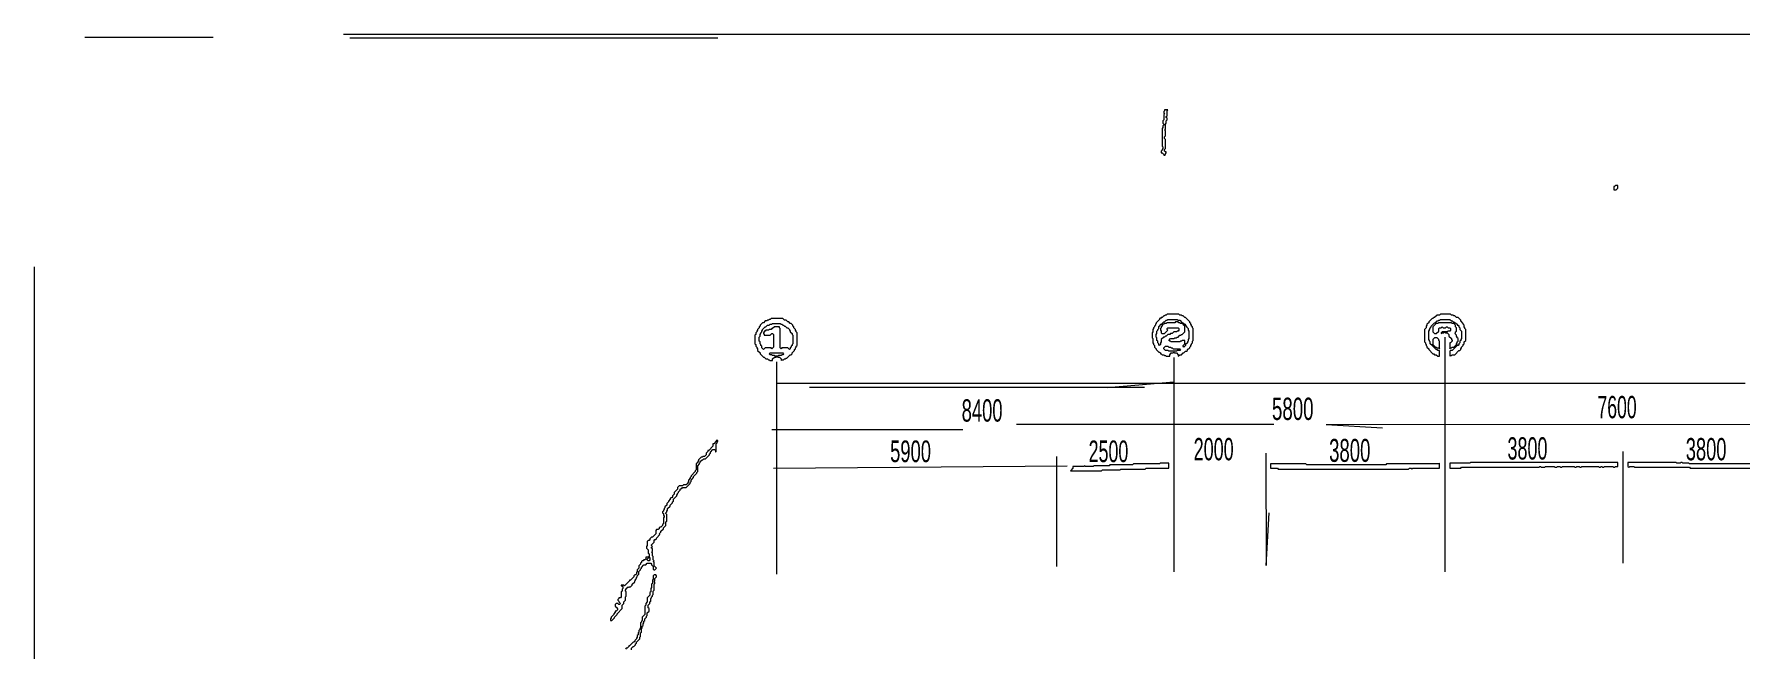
# Model space of a CAD drawing. Header units: millimetres. Extents: x 4 to 412, y 4 to 290.
# Drawn here: x 4.3 to 181.9, y 225.6 to 289.6 of the extents above; entities that cross this region are included whole.
import ezdxf

# ---------------------------------------------------------------- set-up
doc = ezdxf.new("R2010")
doc.units = ezdxf.units.MM
for name, color, linetype, lineweight in [('OCR_TEXT', 6, 'CONTINUOUS', 0), ('TRACE_CURVE', 6, 'CONTINUOUS', 0), ('TRACE_STRAIGHT', 5, 'CONTINUOUS', 0), ('TRACE_TEXT_SYMBOL', 6, 'CONTINUOUS', 0)]:
    doc.layers.add(name, color=color, linetype=linetype, lineweight=lineweight)
doc.styles.add('wqy-unicode', font='wqy-unicode')

msp = doc.modelspace()

# ---------------------------------------------------------------- linework, layer by layer
at = {"layer": 'TRACE_CURVE', "color": 6}
for points in [[(75.31, 247.31), (75.31, 247.22), (75.05, 246.96), (74.96, 246.96), (74.96, 246.7), (74.53, 246.26), (74.44, 246.26), (74.44, 246.17), (74.26, 246), (74.26, 245.82), (74.09, 245.65), (73.91, 245.65), (73.83, 245.56), (73.74, 245.56), (73.47, 245.3), (73.47, 245.21), (73.39, 245.12), (73.39, 245.03), (73.21, 244.86), (73.21, 244.24), (73.12, 244.16), (73.12, 244.07), (72.69, 243.63), (72.69, 243.54), (72.6, 243.46), (72.6, 243.37), (72.42, 243.19), (72.42, 243.02), (72.34, 242.93), (72.34, 242.84), (72.16, 242.67), (71.9, 242.67), (71.81, 242.58), (71.46, 242.58), (71.29, 242.41), (71.29, 242.23), (70.94, 241.88), (70.94, 241.71), (70.76, 241.53), (70.76, 241.44), (70.67, 241.35), (70.58, 241.35), (70.5, 241.27), (70.5, 241.18), (70.32, 241), (70.32, 240.92), (70.15, 240.74), (70.15, 240.57), (69.97, 240.39), (69.97, 240.3), (69.88, 240.22), (69.88, 240.13), (69.8, 240.04), (69.8, 239.95), (69.71, 239.87), (69.71, 239.78), (69.8, 239.69), (69.8, 239.52), (69.88, 239.43), (69.88, 239.34), (69.8, 239.25), (69.8, 238.64), (69.71, 238.55), (69.71, 238.46)], [(72.6, 242.93), (72.69, 243.02), (72.69, 243.19), (72.95, 243.46), (72.95, 243.54), (73.3, 243.89), (73.3, 243.98), (73.39, 244.07), (73.39, 244.68), (73.56, 244.86), (73.56, 244.95), (73.65, 245.03), (73.65, 245.12), (73.83, 245.3), (73.91, 245.3), (74, 245.38), (74.18, 245.38), (74.61, 245.82), (74.61, 245.91), (74.7, 246), (74.7, 246.08), (74.96, 246.35), (75.14, 246.35), (75.23, 246.26), (75.23, 246.08), (75.31, 246.17), (75.31, 246.96), (75.4, 247.05), (75.4, 247.13), (75.49, 247.22), (75.49, 247.31), (75.31, 247.31)], [(68.57, 234.35), (68.75, 234.17), (68.75, 233.91), (68.83, 233.82), (68.92, 233.82), (69.1, 234), (68.83, 234.26), (68.83, 234.61), (68.75, 234.7), (68.83, 234.79), (68.75, 234.87), (68.75, 235.22), (68.66, 235.31), (68.66, 235.57), (68.57, 235.66), (68.66, 235.75), (68.66, 236.01), (68.57, 236.1), (68.57, 236.19), (68.66, 236.28), (68.57, 236.36), (68.57, 236.45), (68.83, 236.71), (68.83, 236.89), (68.92, 236.98), (69.01, 236.98), (69.1, 237.06), (69.1, 237.15), (69.45, 237.5), (69.36, 237.59), (69.53, 237.76), (69.53, 237.85), (69.8, 238.11), (69.8, 238.2), (70.06, 238.46), (70.06, 238.82), (70.15, 238.9), (70.15, 239.6), (70.06, 239.69), (70.06, 239.78), (70.15, 239.87), (70.15, 239.95), (70.23, 240.04), (70.23, 240.22), (70.5, 240.48), (70.5, 240.57), (70.76, 240.83), (70.76, 240.92), (70.85, 241), (70.85, 241.18), (71.2, 241.53), (71.2, 241.62), (71.29, 241.71), (71.29, 241.79), (71.37, 241.88), (71.37, 241.97), (71.55, 242.14), (71.55, 242.23), (71.64, 242.32), (71.72, 242.32), (71.81, 242.41), (72.16, 242.41), (72.6, 242.84), (72.6, 242.93)], [(69.71, 238.46), (69.53, 238.29), (69.45, 238.29), (69.36, 238.2), (69.36, 238.11), (69.27, 238.03), (69.1, 238.03), (69.01, 237.94), (69.01, 237.59), (68.66, 237.24), (68.57, 237.24), (68.4, 237.06), (68.4, 236.98), (68.31, 236.89), (68.22, 236.89), (68.13, 236.8), (68.13, 236.36), (68.05, 236.28), (68.05, 236.1), (68.22, 235.93), (68.22, 235.57), (68.31, 235.49), (68.31, 235.22), (68.22, 235.14), (67.96, 235.14), (67.96, 234.96), (67.87, 234.87), (67.78, 234.87), (67.69, 234.79), (67.61, 234.79), (67.52, 234.7), (67.52, 234.61), (67.43, 234.52), (67.43, 234.44), (67.26, 234.26), (67.26, 234), (67.08, 233.82), (67.08, 233.65), (66.99, 233.56), (66.99, 233.39), (66.91, 233.3), (66.82, 233.3), (66.73, 233.21), (66.73, 233.12), (66.38, 232.77), (66.29, 232.77), (66.29, 232.68), (65.77, 232.16), (65.68, 232.25), (65.42, 232.25), (65.42, 232.16), (65.51, 232.16), (65.59, 232.07), (65.59, 231.9), (65.51, 231.81), (65.51, 231.63), (65.42, 231.55), (65.42, 231.02), (65.33, 230.93), (65.16, 230.93), (65.16, 230.85), (65.07, 230.76), (65.07, 230.67), (65.16, 230.58)], [(65.16, 230.58), (65.16, 230.5), (65.33, 230.32), (65.24, 230.23), (65.16, 230.23), (65.07, 230.32), (64.89, 230.32), (64.8, 230.23), (64.8, 230.06), (64.98, 229.88), (64.98, 229.8), (65.07, 229.71), (64.89, 229.53), (64.8, 229.53), (64.8, 229.44), (64.63, 229.27), (64.63, 229.18), (64.37, 228.92), (64.37, 228.83), (64.28, 228.74), (64.28, 228.57), (64.45, 228.57), (64.72, 228.83), (64.72, 228.92), (64.98, 229.18), (64.98, 229.27), (65.51, 229.8), (65.51, 230.15), (65.68, 230.32), (65.68, 230.5), (65.86, 230.67), (65.86, 231.02), (65.94, 231.11), (65.94, 231.55), (65.86, 231.63), (65.86, 231.72), (65.94, 231.81), (65.94, 231.9), (66.12, 232.07), (66.21, 231.98), (66.29, 232.07), (66.38, 232.07), (66.56, 232.25), (66.56, 232.33), (66.82, 232.6), (66.82, 232.68), (66.91, 232.77), (66.91, 232.86), (66.99, 232.95), (66.99, 233.04), (67.08, 233.12), (67.08, 233.21), (67.26, 233.39), (67.26, 233.65), (67.43, 233.82), (67.43, 233.91), (67.52, 234), (67.52, 234.09), (67.78, 234.35), (67.96, 234.35), (68.13, 234.52), (68.48, 234.52), (68.57, 234.44), (68.57, 234.35)]]:
    msp.add_lwpolyline(points, dxfattribs=at)
msp.add_lwpolyline([(68.31, 235.14), (68.4, 235.05), (68.4, 234.87), (68.31, 234.79), (68.22, 234.79), (68.13, 234.87), (68.13, 234.96)], close=True, dxfattribs=at)
at = {"layer": 'TRACE_STRAIGHT', "color": 5}
for p, q in [((36.51, 289.62), (376.52, 289.62)), ((9.55, 289.3), (22.93, 289.3)), ((37.15, 289.24), (75.48, 289.24)), ((4.28, 265.39), (4.28, 29.96)), ((151.17, 258.08), (151.17, 233.62)), ((122.97, 255.94), (122.97, 233.62)), ((81.58, 255.5), (81.58, 233.38)), ((81.58, 253.26), (182.43, 253.26)), ((85.03, 252.87), (119.89, 252.87)), ((116.04, 252.81), (122.97, 253.41)), ((106.57, 249), (133.37, 249)), ((138.83, 248.96), (208.27, 249.04)), ((138.83, 248.96), (144.67, 248.62)), ((81.09, 248.46), (100.99, 248.46)), ((110.74, 245.65), (110.74, 234.18)), ((132.54, 246), (132.57, 234.28)), ((169.69, 246.17), (169.69, 234.53)), ((81.28, 244.44), (111.83, 244.68)), ((132.57, 234.28), (132.88, 239.77))]:
    msp.add_line(p, q, dxfattribs=at)
at = {"layer": 'TRACE_TEXT_SYMBOL', "color": 6}
for points in [[(121.99, 281.73), (121.99, 281.64), (121.9, 281.55), (121.9, 281.38), (121.99, 281.29), (121.9, 281.2), (121.9, 280.68), (121.82, 280.59), (121.82, 280.33), (121.9, 280.24), (121.9, 280.15), (121.82, 280.06), (121.82, 279.89), (121.73, 279.8), (121.73, 277.96), (121.82, 277.87), (121.82, 277.7), (121.73, 277.61), (121.73, 277.52), (121.64, 277.44), (121.64, 277.26), (121.73, 277.26), (121.9, 277.09), (121.9, 277), (121.99, 277), (122.08, 277.09), (122.08, 277.17), (122.17, 277.26), (122.17, 277.35), (122.08, 277.35), (121.99, 277.44), (121.99, 277.61), (122.08, 277.7), (122.08, 278.66), (121.99, 278.75), (121.99, 278.92), (122.08, 279.01), (122.08, 279.54), (121.99, 279.62), (122.08, 279.71), (122.08, 280.24), (122.17, 280.33), (122.17, 280.59), (122.25, 280.68), (122.25, 280.85), (122.17, 280.94), (122.17, 281.03), (122.25, 281.11), (122.25, 281.64), (122.34, 281.73)], [(168.93, 273.84), (168.84, 273.76), (168.76, 273.76), (168.76, 273.41), (169.02, 273.41), (169.19, 273.58), (169.19, 273.84)], [(121.64, 259.4), (121.73, 259.31), (121.73, 259.22), (121.64, 259.13), (121.64, 259.04), (121.55, 258.96), (121.55, 258.78), (121.64, 258.69), (121.64, 258.52), (121.73, 258.43), (121.99, 258.43), (122.34, 258.78), (122.25, 258.87), (122.25, 258.96), (122.34, 259.04), (123.39, 259.04), (123.48, 258.96), (123.48, 258.78), (123.39, 258.69), (123.3, 258.69), (123.22, 258.61), (122.95, 258.61), (122.78, 258.43), (122.6, 258.43), (122.52, 258.34), (122.34, 258.34), (122.17, 258.17), (122.08, 258.17), (121.99, 258.08), (121.9, 258.08), (121.64, 257.82), (121.64, 257.56), (121.55, 257.47), (121.55, 257.29), (121.47, 257.21), (121.38, 257.29), (121.38, 257.38), (121.29, 257.47), (121.29, 257.64), (121.2, 257.73), (121.2, 257.99), (121.12, 258.08), (121.12, 258.34), (121.2, 258.43), (121.2, 258.69), (121.29, 258.78), (121.29, 258.87), (121.38, 258.96), (121.38, 259.13)], [(121.64, 259.4), (121.73, 259.48), (121.82, 259.4), (121.73, 259.31)], [(122.25, 259.83), (122.34, 259.92), (123.3, 259.92), (123.39, 259.83), (123.57, 259.83), (123.83, 259.57), (123.74, 259.48), (123.65, 259.48), (123.57, 259.57), (123.48, 259.57), (123.39, 259.66), (123.13, 259.66), (123.04, 259.57), (122.25, 259.57), (122.17, 259.48), (121.99, 259.48), (121.9, 259.4), (121.82, 259.4), (121.73, 259.48), (121.9, 259.66), (121.99, 259.66), (122.17, 259.83)], [(123.83, 259.48), (123.92, 259.57), (124.01, 259.48), (123.92, 259.4)], [(123.92, 259.4), (124.01, 259.48), (124.09, 259.4), (124.01, 259.31)], [(124.01, 259.31), (124.09, 259.4), (124.18, 259.31), (124.09, 259.22)], [(150.63, 259.83), (150.72, 259.92), (151.68, 259.92), (151.85, 259.75), (151.94, 259.75), (152.03, 259.66), (152.12, 259.66), (152.2, 259.57), (152.12, 259.48), (151.94, 259.48), (151.85, 259.57), (150.54, 259.57), (150.45, 259.48), (150.28, 259.48), (150.19, 259.57), (150.37, 259.75), (150.45, 259.75), (150.54, 259.83)], [(152.12, 259.48), (152.2, 259.57), (152.29, 259.57), (152.47, 259.4), (152.47, 259.31), (152.55, 259.31), (152.64, 259.22), (152.64, 259.13), (152.73, 259.04), (152.73, 258.87), (152.9, 258.69), (152.9, 257.91), (152.82, 257.82), (152.82, 257.73), (152.73, 257.64), (152.73, 257.47), (152.64, 257.38), (152.64, 257.29), (152.55, 257.21), (152.47, 257.21), (152.38, 257.29), (152.38, 257.38), (152.47, 257.47), (152.47, 257.56), (152.55, 257.64), (152.55, 257.91), (152.47, 257.99), (152.47, 258.08), (152.38, 258.17), (152.38, 258.26), (152.2, 258.43), (152.29, 258.52), (152.29, 258.61), (152.38, 258.69), (152.38, 259.04), (152.29, 259.13), (152.29, 259.31)], [(124.09, 259.22), (124.18, 259.31), (124.27, 259.22), (124.27, 259.13), (124.44, 258.96), (124.44, 258.78), (124.53, 258.69), (124.53, 257.91), (124.44, 257.82), (124.44, 257.64), (124.36, 257.56), (124.36, 257.47), (124.18, 257.29), (124.09, 257.38), (124.09, 257.73), (123.83, 257.73), (123.74, 257.64), (123.65, 257.64), (123.57, 257.56), (122.69, 257.56), (122.6, 257.64), (122.52, 257.64), (122.43, 257.73), (122.6, 257.91), (122.95, 257.91), (123.04, 257.99), (123.22, 257.99), (123.3, 258.08), (123.39, 258.08), (123.57, 258.26), (123.65, 258.26), (123.74, 258.34), (123.83, 258.34), (124.09, 258.61)], [(80.83, 256.33), (80.92, 256.42), (82.23, 256.42), (82.32, 256.33), (82.23, 256.24), (82.14, 256.24), (82.06, 256.15), (81.79, 256.15), (81.71, 256.07), (81.44, 256.07), (81.36, 256.15), (81.18, 256.15), (81.09, 256.24), (80.92, 256.24)], [(122.08, 257.12), (122.34, 257.12), (122.43, 257.03), (122.6, 257.03), (122.69, 256.94), (122.78, 256.94), (122.87, 256.86), (123.57, 256.86), (123.65, 256.77), (123.57, 256.68), (123.3, 256.68), (123.22, 256.59), (122.43, 256.59), (122.34, 256.68), (122.08, 256.68), (121.9, 256.86), (121.9, 256.94)], [(124.09, 257.38), (124.18, 257.29), (124.18, 257.21), (124.01, 257.03), (123.92, 257.12), (123.92, 257.21)], [(149.84, 257.21), (149.93, 257.29), (150.01, 257.21), (149.93, 257.12)], [(149.93, 257.12), (150.01, 257.21), (150.1, 257.12), (150.01, 257.03)], [(150.01, 257.03), (150.1, 257.12), (150.19, 257.03), (150.1, 256.94)], [(152.12, 257.03), (152.2, 257.12), (152.29, 257.03), (152.2, 256.94)], [(152.2, 257.12), (152.29, 257.21), (152.38, 257.12), (152.29, 257.03)], [(152.29, 257.21), (152.38, 257.29), (152.47, 257.21), (152.38, 257.12)], [(121.55, 244.95), (121.47, 244.86), (118.75, 244.86), (118.66, 244.77), (116.3, 244.77), (116.21, 244.68), (114.63, 244.68), (114.55, 244.6), (113.76, 244.6), (113.67, 244.68), (113.58, 244.6), (112.45, 244.6), (112.45, 244.42), (112.18, 244.16), (115.42, 244.16), (115.51, 244.24), (117.35, 244.24), (117.44, 244.33), (119.98, 244.33), (120.06, 244.42), (122.43, 244.42), (122.43, 244.95)], [(150.63, 244.95), (150.54, 244.86), (145.11, 244.86), (145.02, 244.77), (136.79, 244.77), (136.7, 244.86), (133.03, 244.86), (133.03, 244.42), (133.73, 244.42), (133.81, 244.33), (147.39, 244.33), (147.48, 244.42), (147.65, 244.42), (147.74, 244.33), (147.83, 244.42), (150.63, 244.42)], [(153.87, 245.03), (153.78, 244.95), (151.68, 244.95), (151.68, 244.42), (152.82, 244.42), (152.9, 244.51), (160.96, 244.51), (161.05, 244.6), (161.14, 244.6), (161.22, 244.51), (161.57, 244.51), (161.66, 244.6), (162.54, 244.6), (162.63, 244.51), (162.8, 244.51), (162.89, 244.6), (163.15, 244.6), (163.24, 244.51), (163.33, 244.51), (163.41, 244.6), (164.64, 244.6), (164.73, 244.51), (164.81, 244.51), (164.9, 244.6), (165.17, 244.6), (165.25, 244.51), (165.34, 244.51), (165.43, 244.6), (167.18, 244.6), (167.27, 244.51), (167.35, 244.51), (167.44, 244.6), (167.53, 244.6), (167.62, 244.51), (167.7, 244.51), (167.79, 244.6), (168.67, 244.6), (168.76, 244.51), (168.84, 244.51), (168.93, 244.6), (169.19, 244.6), (169.19, 245.03)], [(170.24, 245.03), (170.24, 244.6), (170.33, 244.51), (170.42, 244.6), (170.86, 244.6), (170.95, 244.51), (176.64, 244.51), (176.72, 244.42), (183.21, 244.42), (183.21, 244.6), (183.47, 244.86), (176.64, 244.86), (176.55, 244.95), (175.94, 244.95), (175.85, 245.03), (175.76, 245.03), (175.67, 244.95), (175.32, 244.95), (175.24, 245.03)]]:
    msp.add_lwpolyline(points, close=True, dxfattribs=at)
for points in [[(81.01, 260.01), (80.92, 259.92), (80.83, 259.92), (80.74, 259.83), (80.66, 259.83), (80.57, 259.75), (80.39, 259.75), (80.22, 259.57), (80.13, 259.57), (79.87, 259.31), (79.87, 259.22), (79.78, 259.13), (79.78, 259.04), (79.61, 258.87), (79.61, 258.78), (79.52, 258.69), (79.52, 258.61), (79.43, 258.52), (79.43, 258.34), (79.34, 258.26), (79.34, 257.38), (79.43, 257.29), (79.43, 257.12), (79.52, 257.03), (79.52, 256.94), (79.61, 256.86), (79.61, 256.68), (79.87, 256.42), (79.87, 256.33), (80.22, 255.98), (80.31, 255.98), (80.48, 255.8), (80.66, 255.8), (80.74, 255.72), (80.83, 255.72), (80.92, 255.63), (81.18, 255.63), (81.18, 255.8), (81.36, 255.98), (81.53, 255.98), (81.62, 256.07), (81.71, 255.98), (81.88, 255.98), (82.06, 255.8), (82.06, 255.63), (82.14, 255.72), (82.32, 255.72), (82.41, 255.8), (82.5, 255.8), (82.58, 255.89), (82.67, 255.89), (83.02, 256.24), (83.11, 256.24), (83.2, 256.33), (83.2, 256.42), (83.46, 256.68), (83.46, 256.77), (83.55, 256.86), (83.55, 256.94), (83.63, 257.03), (83.63, 257.12), (83.72, 257.21), (83.72, 258.52), (83.63, 258.61)], [(81.09, 259.4), (81.18, 259.48), (81.97, 259.48), (82.06, 259.4), (82.14, 259.4), (82.23, 259.31), (82.32, 259.31), (82.41, 259.22), (82.5, 259.22), (82.67, 259.04), (82.76, 259.04), (82.93, 258.87), (82.93, 258.78), (83.02, 258.69), (83.02, 258.61), (83.2, 258.43), (83.2, 258.34), (83.28, 258.26), (83.28, 257.38), (83.2, 257.29), (83.2, 257.21), (83.11, 257.12), (83.11, 257.03), (83.02, 256.94), (83.02, 256.86), (82.93, 256.77), (82.76, 256.94), (82.14, 256.94), (82.06, 256.86), (81.97, 256.94), (81.97, 258.96), (81.88, 259.04), (81.88, 259.13), (81.36, 259.13), (81.18, 258.96), (81.09, 258.96), (81.01, 258.87), (80.83, 258.87), (80.74, 258.78), (80.48, 258.78), (80.39, 258.69), (80.31, 258.69), (80.31, 258.61), (80.22, 258.52), (80.22, 258.43), (80.31, 258.34), (80.31, 258.26), (80.92, 258.26), (81.09, 258.43), (81.18, 258.43), (81.27, 258.34), (81.27, 257.03), (81.09, 256.86), (81.01, 256.94), (80.39, 256.94), (80.22, 256.77), (80.04, 256.94), (80.04, 257.12), (79.96, 257.21), (79.96, 257.29), (79.87, 257.38), (79.87, 257.56), (79.78, 257.64), (79.78, 258.08)], [(79.78, 258.08), (79.87, 258.17), (79.87, 258.34), (79.96, 258.43), (79.96, 258.52), (80.04, 258.61), (80.04, 258.69), (80.13, 258.78), (80.13, 258.87), (80.39, 259.13), (80.48, 259.13), (80.66, 259.31), (80.83, 259.31), (80.92, 259.4), (81.09, 259.4)], [(83.63, 258.61), (83.63, 258.69), (83.55, 258.78), (83.55, 258.87), (83.37, 259.04), (83.37, 259.13), (83.28, 259.22), (83.28, 259.31), (83.11, 259.48), (83.02, 259.48), (82.85, 259.66), (82.76, 259.66), (82.58, 259.83), (82.41, 259.83), (82.23, 260.01), (81.01, 260.01)], [(122.25, 260.45), (122.17, 260.36), (122.08, 260.36), (121.99, 260.27), (121.9, 260.27), (121.73, 260.1), (121.64, 260.1), (121.55, 260.01), (121.47, 260.01), (121.47, 259.92), (121.12, 259.57), (121.12, 259.48), (121.03, 259.4), (121.03, 259.31), (120.94, 259.22), (120.94, 259.13), (120.85, 259.04), (120.85, 258.96), (120.76, 258.87), (120.76, 258.61), (120.68, 258.52), (120.68, 257.99), (120.76, 257.91), (120.76, 257.47), (120.85, 257.38), (120.85, 257.29), (120.94, 257.21), (120.94, 257.03), (121.12, 256.86), (121.12, 256.77), (121.38, 256.51), (121.47, 256.51), (121.55, 256.42), (121.55, 256.33), (121.64, 256.33), (121.73, 256.24), (121.9, 256.24), (121.99, 256.15), (122.08, 256.15), (122.17, 256.07), (122.52, 256.07), (122.52, 256.24), (122.69, 256.42), (122.87, 256.42), (122.95, 256.51), (123.04, 256.42), (123.22, 256.42), (123.39, 256.24), (123.39, 256.07), (123.57, 256.24), (123.74, 256.24), (123.92, 256.42), (124.01, 256.42), (124.18, 256.59), (124.27, 256.59), (124.36, 256.68), (124.36, 256.77), (124.44, 256.86), (124.53, 256.86), (124.62, 256.94), (124.62, 257.03), (124.71, 257.12), (124.71, 257.21), (124.79, 257.29)], [(124.79, 257.29), (124.79, 257.38), (124.88, 257.47), (124.88, 257.64), (124.97, 257.73), (124.97, 258.96), (124.88, 259.04), (124.88, 259.13), (124.79, 259.22), (124.79, 259.31), (124.71, 259.4), (124.71, 259.48), (124.62, 259.57), (124.62, 259.66), (124.18, 260.1), (124.09, 260.1), (123.92, 260.27), (123.83, 260.27), (123.74, 260.36), (123.57, 260.36), (123.48, 260.45), (122.25, 260.45)], [(150.72, 260.45), (150.63, 260.36), (150.37, 260.36), (150.1, 260.1), (150.01, 260.1), (149.93, 260.01), (149.84, 260.01), (149.49, 259.66), (149.49, 259.57), (149.31, 259.4), (149.31, 259.31), (149.23, 259.22), (149.23, 259.04), (149.05, 258.87), (149.05, 257.56), (149.14, 257.47), (149.14, 257.38), (149.23, 257.29), (149.23, 257.21), (149.31, 257.12), (149.31, 257.03), (149.49, 256.86), (149.49, 256.77), (149.93, 256.33), (150.01, 256.33), (150.1, 256.24), (150.28, 256.24), (150.45, 256.07), (150.63, 256.07), (150.63, 256.68), (150.45, 256.68), (150.37, 256.77), (150.28, 256.77), (150.1, 256.94), (150.19, 257.03), (150.28, 257.03), (150.37, 256.94), (150.54, 256.94), (150.63, 256.86), (150.63, 257.64), (150.54, 257.73), (150.54, 257.82), (150.37, 257.99), (150.1, 257.99), (149.93, 257.82), (149.93, 257.29), (149.84, 257.21), (149.66, 257.38), (149.66, 257.56), (149.58, 257.64), (149.58, 257.73), (149.49, 257.82), (149.49, 258.69), (149.58, 258.78), (149.58, 258.87), (149.66, 258.96), (149.66, 259.04), (149.75, 259.13), (149.75, 259.22), (150.1, 259.57), (150.19, 259.57), (150.28, 259.48), (149.93, 259.13), (149.93, 258.61)], [(153.17, 259.13), (153.17, 259.31), (153.08, 259.4), (153.08, 259.48), (152.82, 259.75), (152.82, 259.83), (152.55, 260.1), (152.38, 260.1), (152.2, 260.27), (152.12, 260.27), (152.03, 260.36), (151.85, 260.36), (151.77, 260.45), (150.72, 260.45)], [(149.93, 258.61), (150.1, 258.43), (150.28, 258.43), (150.54, 258.69), (150.54, 258.96), (150.63, 259.04), (150.8, 259.04), (150.89, 259.13), (150.98, 259.04), (151.24, 259.04), (151.33, 259.13), (151.42, 259.13), (151.5, 259.04), (151.68, 259.04), (151.77, 258.96), (151.77, 258.78), (151.68, 258.69), (151.5, 258.69), (151.42, 258.61), (150.89, 258.61), (150.8, 258.52), (150.8, 258.43), (150.89, 258.52), (151.07, 258.52), (151.15, 258.61), (151.24, 258.52), (151.42, 258.52), (151.59, 258.34), (151.59, 258.17), (151.85, 257.91), (151.85, 257.82), (151.94, 257.73), (151.94, 257.64), (151.77, 257.47), (151.68, 257.47), (151.68, 256.86), (151.77, 256.94), (151.85, 256.94), (151.94, 257.03), (152.12, 257.03), (152.2, 256.94), (151.94, 256.68), (151.77, 256.68), (151.68, 256.59), (151.68, 256.07), (151.77, 256.15), (151.85, 256.15), (151.94, 256.24), (152.2, 256.24), (152.64, 256.68), (152.73, 256.68), (152.82, 256.77), (152.82, 256.86), (152.9, 256.94), (152.9, 257.03), (153.08, 257.21), (153.08, 257.29), (153.17, 257.38), (153.17, 257.56), (153.34, 257.73), (153.34, 258.87), (153.26, 258.96), (153.26, 259.04), (153.17, 259.13)], [(68.83, 233.3), (68.75, 233.21), (68.75, 232.86), (68.66, 232.77), (68.66, 232.42), (68.57, 232.33), (68.57, 231.98), (68.48, 231.9), (68.48, 231.55), (68.4, 231.46), (68.4, 231.2), (68.13, 230.93), (68.13, 230.5), (67.96, 230.32), (67.96, 230.15), (67.87, 230.06), (67.87, 229.18), (67.61, 228.92), (67.61, 228.57), (67.52, 228.48), (67.52, 228.39), (67.43, 228.31), (67.43, 227.78), (67.34, 227.69), (67.34, 227.61), (67.26, 227.52), (67.26, 227.34), (67.17, 227.26), (67.17, 227.08), (67.08, 226.99), (67.08, 226.82), (66.99, 226.73), (66.99, 226.64), (66.82, 226.47), (66.82, 226.38), (66.73, 226.29), (66.64, 226.29), (66.29, 225.94), (66.21, 225.94), (66.21, 225.85), (66.03, 225.68), (65.94, 225.68), (65.86, 225.59)], [(68.83, 231.72), (68.83, 232.33), (68.92, 232.42), (68.92, 232.51), (68.83, 232.6), (68.92, 232.68), (68.92, 232.95), (69.1, 233.12), (69.1, 233.21), (69.01, 233.3), (68.83, 233.3)], [(66.47, 225.5), (66.47, 225.68), (66.64, 225.85), (66.73, 225.85), (66.91, 226.03), (66.91, 226.12), (66.99, 226.2), (66.99, 226.29), (67.34, 226.64), (67.34, 226.82), (67.43, 226.91), (67.43, 227.26), (67.52, 227.34), (67.52, 227.69), (67.61, 227.78), (67.61, 227.96), (67.69, 228.04), (67.69, 228.22), (67.78, 228.31), (67.78, 228.48), (67.87, 228.57), (67.87, 228.74), (68.05, 228.92), (68.05, 229.01), (68.13, 229.09), (68.13, 229.36), (68.31, 229.53), (68.31, 229.8), (68.22, 229.88), (68.22, 230.15), (68.4, 230.32), (68.4, 230.5), (68.48, 230.58), (68.48, 230.85), (68.57, 230.93), (68.57, 231.02), (68.66, 231.11), (68.66, 231.2), (68.75, 231.28), (68.75, 231.63), (68.83, 231.72)]]:
    msp.add_lwpolyline(points, dxfattribs=at)

# ---------------------------------------------------------------- texts
at = {"layer": 'OCR_TEXT', "color": 6, "style": 'wqy-unicode'}
for s, height, width, p in [('8400', 2.322, 0.616406, (100.86, 249.27)), ('5800', 2.322, 0.62678, (133.17, 249.44)), ('7600', 2.322, 0.591337, (167.06, 249.62)), ('5900', 2.254, 0.635286, (93.41, 245.05)), ('2500', 2.254, 0.616505, (114.08, 245.05)), ('2000', 2.322, 0.602429, (125.02, 245.24)), ('3800', 2.391, 0.604491, (139.12, 245.08)), ('3800', 2.322, 0.603123, (157.69, 245.32)), ('3800', 2.322, 0.612696, (176.26, 245.24))]:
    msp.add_text(s, height=height, dxfattribs=dict(at, width=width)).set_placement(p)

doc.saveas('drawing.dxf')
